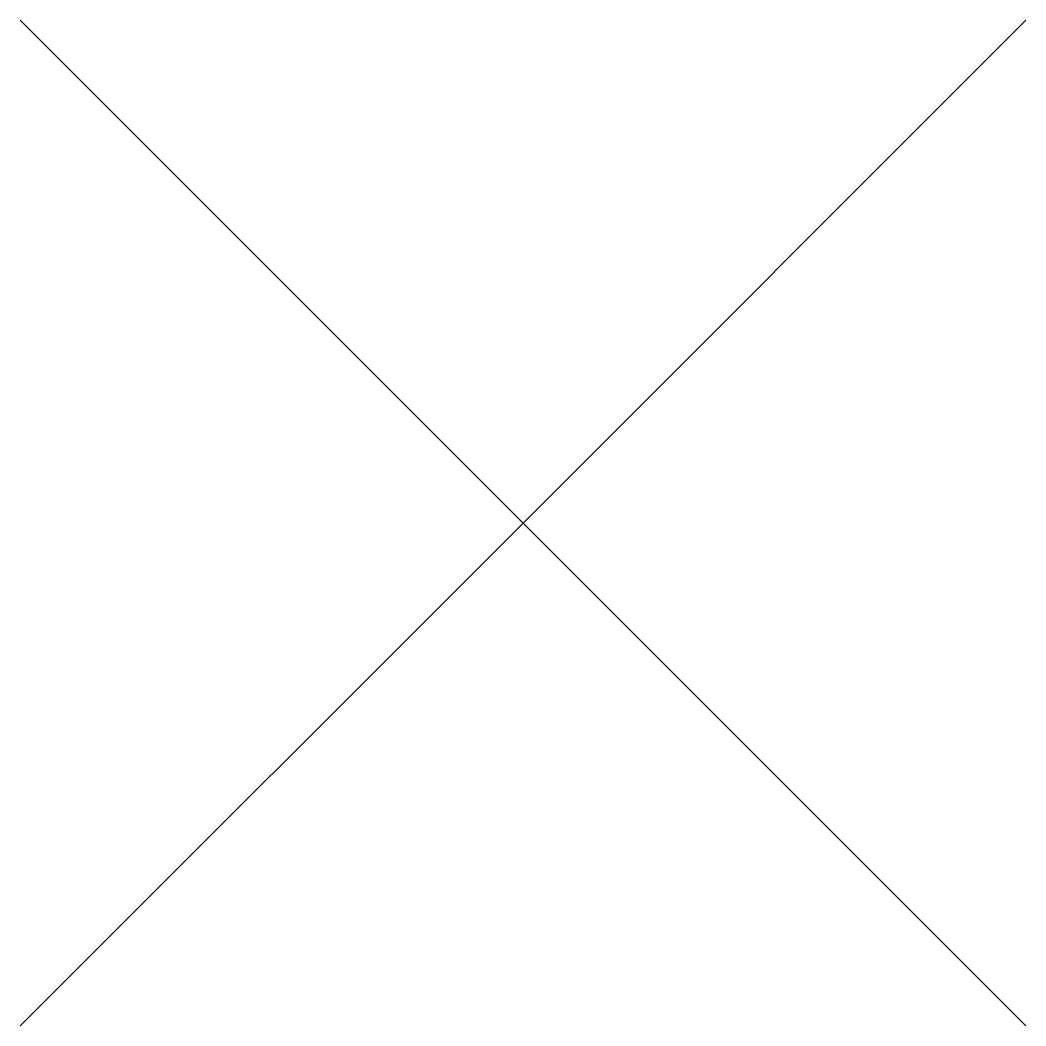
# Model space of a CAD drawing. Extents: x 55.37 to 65.36, y 271.8 to 281.8.
import ezdxf

# ---------------------------------------------------------------- set-up
doc = ezdxf.new("R2010")
doc.units = 0
doc.header["$LTSCALE"] = 10
doc.layers.add('DIMENSION', color=7, linetype='CONTINUOUS')

msp = doc.modelspace()

# ---------------------------------------------------------------- linework, layer by layer
at = {"layer": 'DIMENSION', "color": 0, "linetype": 'CONTINUOUS'}
for q in [(55.3653, 281.8033), (65.3638, 281.8033), (55.3653, 271.8048), (65.3638, 271.8048)]:
    msp.add_line((60.3646, 276.804), q, dxfattribs=at)

doc.saveas('drawing.dxf')
